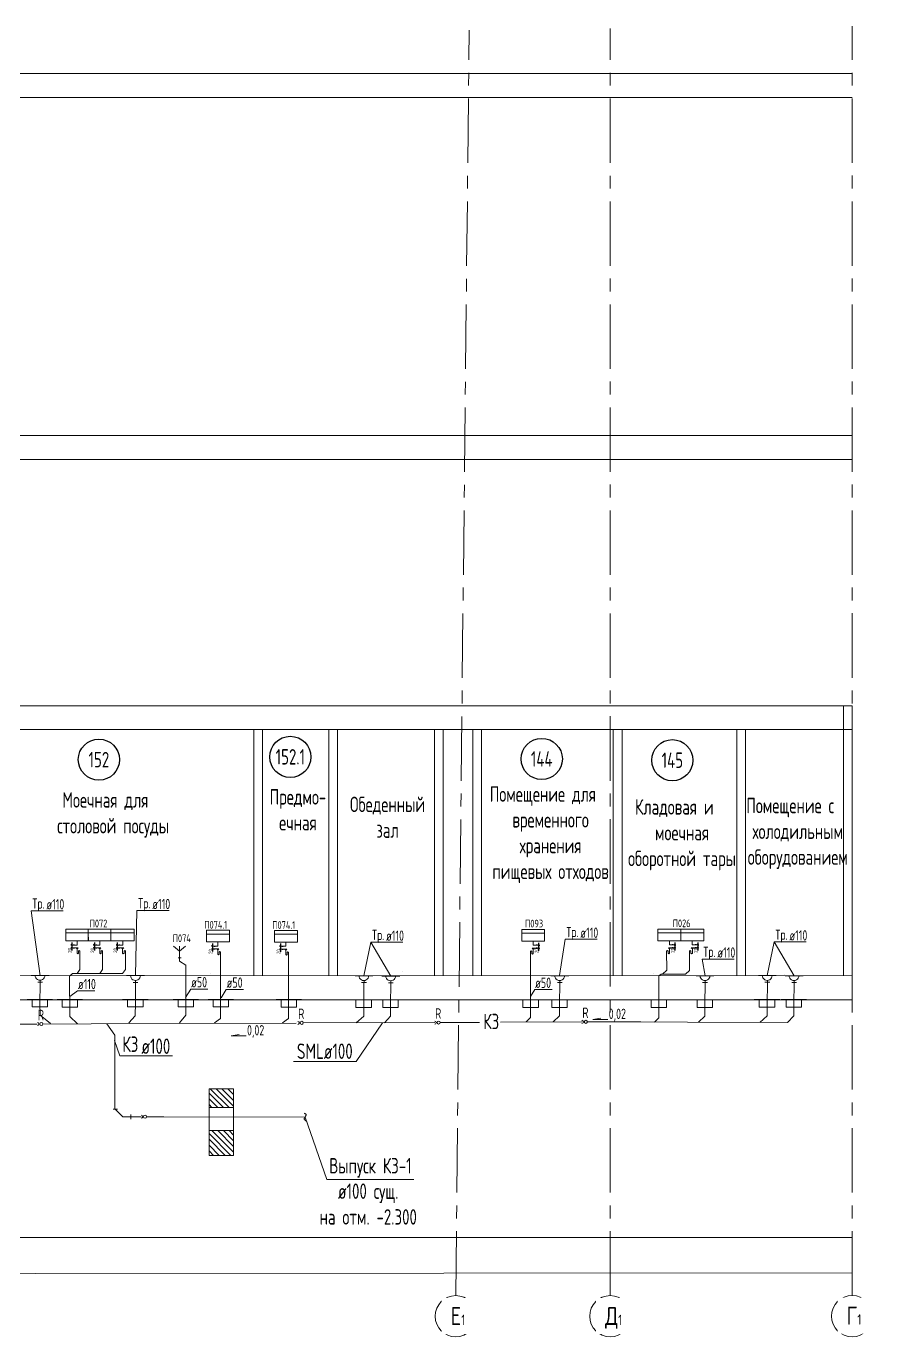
# Model space of a CAD drawing. Header units: millimetres. Extents: x -8689834 to 9419935, y -284943 to 166066.
# Drawn here: x -217139 to -200508, y -280130 to -254677 of the extents above; entities that cross this region are included whole.
import ezdxf
from ezdxf.enums import TextEntityAlignment as Align

# ---------------------------------------------------------------- set-up
doc = ezdxf.new("R2010")
doc.units = ezdxf.units.MM
doc.header["$MEASUREMENT"] = 0
doc.linetypes.add('CENTER', pattern=[2, 1.25, -0.25, 0.25, -0.25])
doc.layers.get('0').update_dxf_attribs({"color": 250, "lineweight": 9})
for name, color, linetype in [('PDF _0', 7, 'Continuous'), ('PDF __ВК-Text В1', 7, 'Continuous'), ('PDF __ВК-В1', 5, 'Continuous'), ('PDF __ВК-К3', 7, 'Continuous'), ('PDF __ВК-противопожарные муфты', 1, 'Continuous'), ('PDF __ВК-стены', 7, 'Continuous'), ('PDF __ВК-текст Канал', 7, 'Continuous'), ('PDF __Пескоуловитель', 7, 'Continuous'), ('PDF __Сантехника', 7, 'Continuous'), ('PDF _TEKSTBK', 7, 'Continuous'), ('АР_Кровля дорожки', 245, 'Continuous'), ('АР_Таблицы', 250, 'Continuous')]:
    doc.layers.add(name, color=color, linetype=linetype)
doc.layers.add('PDF __ВК-К1', color=7, linetype='Continuous', true_color=0xb80000)
for name, color, linetype, lineweight in [('АР_Маркер экспликации', 239, 'Continuous', 13), ('АР_Номер помещения', 1, 'Continuous', 25), ('АР_Оси', 195, 'Continuous', 9), ('АР_Помещения_площадь', 19, 'Continuous', 9), ('ВК_канализация', 32, 'Continuous', 30)]:
    doc.layers.add(name, color=color, linetype=linetype, lineweight=lineweight)
doc.styles.add('ISOCPEUR', font='isocpeur.ttf', dxfattribs={"width": 0.7})
doc.styles.get("Standard").update_dxf_attribs({"font": 'isocpeur.ttf', "width": 0.7})
doc.styles.add('ГОСТ 2.304', font='isocpeur.ttf', dxfattribs={"width": 0.7})
doc.styles.add('ГОСТ М100', font='ARIALN.TTF')
doc.dimstyles.new('ISO-25', dxfattribs={"dimtxt": 70, "dimasz": 30, "dimexe": 50, "dimexo": 50, "dimgap": 5, "dimtad": 1, "dimdec": 0, "dimdsep": 46, "dimtxsty": 'ГОСТ М100', "dimblk": 'OBLIQUE', "dimcen": 30, "dimdle": 50, "dimadec": 0, "dimazin": 0, "dimtfac": 1, "dimtdec": 0, "dimtmove": 1, "dimatfit": 3, "dimldrblk": 'OBLIQUE', "dimfxl": 1, "dimarcsym": 0})

# ---------------------------------------------------------------- blocks, each defined once
blk = doc.blocks.new('*U1958')
at = {"layer": 'АР_Номер помещения', "color": 7}
blk.add_circle((-15720, 4793), 400, dxfattribs=at)
at = {"layer": 'АР_Помещения_площадь', "color": 7}
blk.add_line((-13545, 633), (-13545, 633), dxfattribs=at)
at = {"color": 7, "style": 'ISOCPEUR', "width": 0.7, "flags": 1}
blk.add_attdef('КАТЕГОРИЯ', (-499, -2092), '', height=250, dxfattribs=at)
at = {"layer": 'АР_Номер помещения', "color": 7, "style": 'ISOCPEUR', "width": 0.7}
blk.add_attdef('НОМЕР_ПОМЕЩЕНИЯ', text='', height=300, dxfattribs=at).set_placement((-15720, 4793), align=Align.MIDDLE_CENTER)
at = {"layer": 'АР_Помещения_площадь', "color": 7, "lineweight": 30, "width": 0.7, "flags": 104}
blk.add_attdef('ИМЯ_ПОМЕЩЕНИЯ', text='', height=100, dxfattribs=at).set_placement((158, 1217), align=Align.MIDDLE_CENTER)
at = {"layer": 'АР_Помещения_площадь', "color": 7, "style": 'ISOCPEUR', "width": 0.7}
blk.add_attdef('ПЛОЩАДЬ_ПОМЕЩЕНИЯ', text='', height=200, dxfattribs=at).set_placement((-13540, 880), align=Align.MIDDLE_RIGHT)
blk = doc.blocks.new('*U1953')
at = {"layer": 'АР_Номер помещения', "color": 7}
blk.add_circle((-15720, 4793), 400, dxfattribs=at)
at = {"layer": 'АР_Помещения_площадь', "color": 7}
blk.add_line((-13545, 633), (-13545, 633), dxfattribs=at)
at = {"color": 7, "style": 'ISOCPEUR', "width": 0.7, "flags": 1}
blk.add_attdef('КАТЕГОРИЯ', (-499, -2092), '', height=250, dxfattribs=at)
at = {"layer": 'АР_Номер помещения', "color": 7, "style": 'ISOCPEUR', "width": 0.7}
blk.add_attdef('НОМЕР_ПОМЕЩЕНИЯ', text='', height=300, dxfattribs=at).set_placement((-15720, 4793), align=Align.MIDDLE_CENTER)
at = {"layer": 'АР_Помещения_площадь', "color": 7, "lineweight": 30, "width": 0.7, "flags": 104}
blk.add_attdef('ИМЯ_ПОМЕЩЕНИЯ', text='', height=100, dxfattribs=at).set_placement((158, 1217), align=Align.MIDDLE_CENTER)
at = {"layer": 'АР_Помещения_площадь', "color": 7, "style": 'ISOCPEUR', "width": 0.7}
blk.add_attdef('ПЛОЩАДЬ_ПОМЕЩЕНИЯ', text='', height=200, dxfattribs=at).set_placement((-13540, 880), align=Align.MIDDLE_RIGHT)
blk = doc.blocks.new('_Oblique')
at = {"color": 0, "linetype": 'ByBlock', "lineweight": -2}
blk.add_line((-0.5, -0.5), (0.5, 0.5), dxfattribs=at)
blk = doc.blocks.new('*D2079')
at = {"layer": 'АР_Кровля дорожки', "color": 0, "lineweight": -2, "ltscale": 500, "transparency": 16777216}
for p, q in [((-215372, -272471), (-215372, -272627)), ((-215343, -272521), (-215322, -272521)), ((-215343, -272577), (-215322, -272577))]:
    blk.add_line(p, q, dxfattribs=at)
at = {"layer": 'АР_Кровля дорожки', "color": 0, "lineweight": -2, "ltscale": 500, "transparency": 16777216, "xscale": 30, "yscale": 30, "zscale": 30}
for p, rotation in [((-215372, -272521), 90), ((-215372, -272577), 270)]:
    blk.add_blockref('_Oblique', p, dxfattribs=dict(at, rotation=rotation))
at = {"layer": 'АР_Кровля дорожки', "color": 0, "lineweight": 13, "ltscale": 500, "transparency": 16777216, "insert": (-215412, -272627), "char_height": 70, "attachment_point": 5, "rotation": 90, "style": 'ГОСТ М100'}
blk.add_mtext('{\\fГОСТ тип А|b0|i0|c0|p34;20}', dxfattribs=at)
blk = doc.blocks.new('*D2080')
at = {"layer": 'АР_Кровля дорожки', "color": 0, "lineweight": -2, "ltscale": 500, "transparency": 16777216}
for p, q in [((-215816, -272471), (-215816, -272627)), ((-215787, -272521), (-215766, -272521)), ((-215787, -272577), (-215766, -272577))]:
    blk.add_line(p, q, dxfattribs=at)
at = {"layer": 'АР_Кровля дорожки', "color": 0, "lineweight": -2, "ltscale": 500, "transparency": 16777216, "xscale": 30, "yscale": 30, "zscale": 30}
for p, rotation in [((-215816, -272521), 90), ((-215816, -272577), 270)]:
    blk.add_blockref('_Oblique', p, dxfattribs=dict(at, rotation=rotation))
at = {"layer": 'АР_Кровля дорожки', "color": 0, "lineweight": 13, "ltscale": 500, "transparency": 16777216, "insert": (-215856, -272627), "char_height": 70, "attachment_point": 5, "rotation": 90, "style": 'ГОСТ М100'}
blk.add_mtext('{\\fГОСТ тип А|b0|i0|c0|p34;20}', dxfattribs=at)
blk = doc.blocks.new('*D2073')
at = {"layer": 'АР_Кровля дорожки', "color": 0, "lineweight": -2, "ltscale": 500, "transparency": 16777216}
for p, q in [((-216254, -272471), (-216254, -272627)), ((-216225, -272521), (-216204, -272521)), ((-216225, -272577), (-216204, -272577))]:
    blk.add_line(p, q, dxfattribs=at)
at = {"layer": 'АР_Кровля дорожки', "color": 0, "lineweight": -2, "ltscale": 500, "transparency": 16777216, "xscale": 30, "yscale": 30, "zscale": 30}
for p, rotation in [((-216254, -272521), 90), ((-216254, -272577), 270)]:
    blk.add_blockref('_Oblique', p, dxfattribs=dict(at, rotation=rotation))
at = {"layer": 'АР_Кровля дорожки', "color": 0, "lineweight": 13, "ltscale": 500, "transparency": 16777216, "insert": (-216294, -272627), "char_height": 70, "attachment_point": 5, "rotation": 90, "style": 'ГОСТ М100'}
blk.add_mtext('{\\fГОСТ тип А|b0|i0|c0|p34;20}', dxfattribs=at)
blk = doc.blocks.new('*D2074')
at = {"layer": 'АР_Кровля дорожки', "color": 0, "lineweight": -2, "ltscale": 500, "transparency": 16777216}
for p, q in [((-213522, -272491), (-213522, -272647)), ((-213493, -272541), (-213472, -272541)), ((-213493, -272597), (-213472, -272597))]:
    blk.add_line(p, q, dxfattribs=at)
at = {"layer": 'АР_Кровля дорожки', "color": 0, "lineweight": -2, "ltscale": 500, "transparency": 16777216, "xscale": 30, "yscale": 30, "zscale": 30}
for p, rotation in [((-213522, -272541), 90), ((-213522, -272597), 270)]:
    blk.add_blockref('_Oblique', p, dxfattribs=dict(at, rotation=rotation))
at = {"layer": 'АР_Кровля дорожки', "color": 0, "lineweight": 13, "ltscale": 500, "transparency": 16777216, "insert": (-213562, -272647), "char_height": 70, "attachment_point": 5, "rotation": 90, "style": 'ГОСТ М100'}
blk.add_mtext('{\\fГОСТ тип А|b0|i0|c0|p34;20}', dxfattribs=at)
blk = doc.blocks.new('*D2075')
at = {"layer": 'АР_Кровля дорожки', "color": 0, "lineweight": -2, "ltscale": 500, "transparency": 16777216}
for p, q in [((-212202, -272495), (-212202, -272651)), ((-212173, -272545), (-212152, -272545)), ((-212173, -272601), (-212152, -272601))]:
    blk.add_line(p, q, dxfattribs=at)
at = {"layer": 'АР_Кровля дорожки', "color": 0, "lineweight": -2, "ltscale": 500, "transparency": 16777216, "xscale": 30, "yscale": 30, "zscale": 30}
for p, rotation in [((-212202, -272545), 90), ((-212202, -272601), 270)]:
    blk.add_blockref('_Oblique', p, dxfattribs=dict(at, rotation=rotation))
at = {"layer": 'АР_Кровля дорожки', "color": 0, "lineweight": 13, "ltscale": 500, "transparency": 16777216, "insert": (-212242, -272651), "char_height": 70, "attachment_point": 5, "rotation": 90, "style": 'ГОСТ М100'}
blk.add_mtext('{\\fГОСТ тип А|b0|i0|c0|p34;20}', dxfattribs=at)
blk = doc.blocks.new('*D2076')
at = {"layer": 'АР_Кровля дорожки', "color": 0, "lineweight": -2, "ltscale": 500, "transparency": 16777216}
for p, q in [((-207220, -272526), (-207241, -272526)), ((-207220, -272582), (-207241, -272582)), ((-207191, -272476), (-207191, -272632))]:
    blk.add_line(p, q, dxfattribs=at)
at = {"layer": 'АР_Кровля дорожки', "color": 0, "lineweight": -2, "ltscale": 500, "transparency": 16777216, "xscale": 30, "yscale": 30, "zscale": 30}
for p, rotation in [((-207191, -272526), 90), ((-207191, -272582), 270)]:
    blk.add_blockref('_Oblique', p, dxfattribs=dict(at, rotation=rotation))
at = {"layer": 'АР_Кровля дорожки', "color": 0, "lineweight": 13, "ltscale": 500, "transparency": 16777216, "insert": (-207231, -272632), "char_height": 70, "attachment_point": 5, "rotation": 90, "style": 'ГОСТ М100'}
blk.add_mtext('{\\fГОСТ тип А|b0|i0|c0|p34;20}', dxfattribs=at)
blk = doc.blocks.new('*D2068')
at = {"layer": 'АР_Кровля дорожки', "color": 0, "lineweight": -2, "ltscale": 500, "transparency": 16777216}
for p, q in [((-204576, -272521), (-204597, -272521)), ((-204576, -272576), (-204597, -272576)), ((-204547, -272471), (-204547, -272626))]:
    blk.add_line(p, q, dxfattribs=at)
at = {"layer": 'АР_Кровля дорожки', "color": 0, "lineweight": -2, "ltscale": 500, "transparency": 16777216, "xscale": 30, "yscale": 30, "zscale": 30}
for p, rotation in [((-204547, -272521), 90), ((-204547, -272576), 270)]:
    blk.add_blockref('_Oblique', p, dxfattribs=dict(at, rotation=rotation))
at = {"layer": 'АР_Кровля дорожки', "color": 0, "lineweight": 13, "ltscale": 500, "transparency": 16777216, "insert": (-204587, -272626), "char_height": 70, "attachment_point": 5, "rotation": 90, "style": 'ГОСТ М100'}
blk.add_mtext('{\\fГОСТ тип А|b0|i0|c0|p34;20}', dxfattribs=at)
blk = doc.blocks.new('*D2069')
at = {"layer": 'АР_Кровля дорожки', "color": 0, "lineweight": -2, "ltscale": 500, "transparency": 16777216}
for p, q in [((-204131, -272521), (-204152, -272521)), ((-204131, -272576), (-204152, -272576)), ((-204102, -272471), (-204102, -272626))]:
    blk.add_line(p, q, dxfattribs=at)
at = {"layer": 'АР_Кровля дорожки', "color": 0, "lineweight": -2, "ltscale": 500, "transparency": 16777216, "xscale": 30, "yscale": 30, "zscale": 30}
for p, rotation in [((-204102, -272521), 90), ((-204102, -272576), 270)]:
    blk.add_blockref('_Oblique', p, dxfattribs=dict(at, rotation=rotation))
at = {"layer": 'АР_Кровля дорожки', "color": 0, "lineweight": 13, "ltscale": 500, "transparency": 16777216, "insert": (-204142, -272626), "char_height": 70, "attachment_point": 5, "rotation": 90, "style": 'ГОСТ М100'}
blk.add_mtext('{\\fГОСТ тип А|b0|i0|c0|p34;20}', dxfattribs=at)
blk = doc.blocks.new('*U1967')
at = {"layer": 'АР_Номер помещения', "color": 7}
blk.add_circle((-15720, 4793), 400, dxfattribs=at)
at = {"layer": 'АР_Помещения_площадь', "color": 7}
blk.add_line((-13545, 633), (-13545, 633), dxfattribs=at)
at = {"color": 7, "style": 'ISOCPEUR', "width": 0.7, "flags": 1}
blk.add_attdef('КАТЕГОРИЯ', (-499, -2092), '', height=250, dxfattribs=at)
at = {"layer": 'АР_Номер помещения', "color": 7, "style": 'ISOCPEUR', "width": 0.7}
blk.add_attdef('НОМЕР_ПОМЕЩЕНИЯ', text='', height=300, dxfattribs=at).set_placement((-15720, 4793), align=Align.MIDDLE_CENTER)
at = {"layer": 'АР_Помещения_площадь', "color": 7, "lineweight": 30, "width": 0.7, "flags": 104}
blk.add_attdef('ИМЯ_ПОМЕЩЕНИЯ', text='', height=100, dxfattribs=at).set_placement((158, 1217), align=Align.MIDDLE_CENTER)
at = {"layer": 'АР_Помещения_площадь', "color": 7, "style": 'ISOCPEUR', "width": 0.7}
blk.add_attdef('ПЛОЩАДЬ_ПОМЕЩЕНИЯ', text='', height=200, dxfattribs=at).set_placement((-13540, 880), align=Align.MIDDLE_RIGHT)
blk = doc.blocks.new('*U1966')
at = {"layer": 'АР_Номер помещения', "color": 7}
blk.add_circle((-15720, 4793), 400, dxfattribs=at)
at = {"layer": 'АР_Помещения_площадь', "color": 7}
blk.add_line((-13545, 633), (-13545, 633), dxfattribs=at)
at = {"color": 7, "style": 'ISOCPEUR', "width": 0.7, "flags": 1}
blk.add_attdef('КАТЕГОРИЯ', (-499, -2092), '', height=250, dxfattribs=at)
at = {"layer": 'АР_Номер помещения', "color": 7, "style": 'ISOCPEUR', "width": 0.7}
blk.add_attdef('НОМЕР_ПОМЕЩЕНИЯ', text='', height=300, dxfattribs=at).set_placement((-15720, 4793), align=Align.MIDDLE_CENTER)
at = {"layer": 'АР_Помещения_площадь', "color": 7, "lineweight": 30, "width": 0.7, "flags": 104}
blk.add_attdef('ИМЯ_ПОМЕЩЕНИЯ', text='', height=100, dxfattribs=at).set_placement((158, 1217), align=Align.MIDDLE_CENTER)
at = {"layer": 'АР_Помещения_площадь', "color": 7, "style": 'ISOCPEUR', "width": 0.7}
blk.add_attdef('ПЛОЩАДЬ_ПОМЕЩЕНИЯ', text='', height=200, dxfattribs=at).set_placement((-13540, 880), align=Align.MIDDLE_RIGHT)

msp = doc.modelspace()

# ---------------------------------------------------------------- linework, layer by layer
at = {"layer": 'PDF _0', "color": 3, "lineweight": 13}
for centre in [(-216871, -273111), (-216871, -273111), (-215018.6, -273114.3), (-215018.6, -273114.3), (-210583.8, -273117.7), (-210583.8, -273117.7), (-210064, -273121.1), (-210064, -273121.1), (-206782.3, -273116.2), (-206782.3, -273116.2), (-203961.5, -273118), (-203961.5, -273118), (-202752.2, -273112.2), (-202752.2, -273112.2), (-202232.4, -273115.6), (-202232.4, -273115.6)]:
    msp.add_arc(centre, 95.2, 179.99999, 0.00001, dxfattribs=at)
at = {"layer": 'PDF __ВК-Text В1', "lineweight": 13}
for points in [[(-205982.4, -273942), (-206137.1, -273968.2), (-205849.6, -273968.2)], [(-213004.9, -274261.2), (-213159.5, -274287.3), (-212872, -274287.3)]]:
    msp.add_lwpolyline(points, dxfattribs=at)
at = {"layer": 'PDF __ВК-В1', "color": 30, "lineweight": 13, "true_color": 0xf26722}
msp.add_lwpolyline([(-214162.5, -272644.1), (-214162.5, -272542.4)], dxfattribs=at)
at = {"layer": 'PDF __ВК-К1', "color": 30, "lineweight": 13, "true_color": 0xf26722}
for points in [[(-216149.6, -272521.2), (-216149.6, -272440.8)], [(-215711.2, -272521.2), (-215711.2, -272440.8)], [(-215266.7, -272521.2), (-215266.7, -272440.8)], [(-213417.3, -272540.9), (-213417.3, -272460.4)], [(-212097.3, -272545.5), (-212097.3, -272465)], [(-207296.2, -272525.9), (-207296.2, -272445.5)], [(-204651.5, -272520.6), (-204651.5, -272440.1)], [(-204207, -272520.6), (-204207, -272440.1)], [(-214190.1, -272771.1), (-214132.2, -272771.1)], [(-214162.5, -272715.9), (-214162.5, -272834.6)], [(-214162.5, -272834.6), (-214041.8, -272913.4)], [(-217042.5, -273113.1), (-216695.3, -273113.1)], [(-216822.3, -273244.3), (-216915.5, -273244.3)], [(-216822.3, -273244.3), (-216915.5, -273244.3)], [(-216868.9, -273278.2), (-216868.2, -273206.2)], [(-215190.1, -273116.4), (-214843, -273116.4)], [(-214970, -273247.6), (-215063.1, -273247.6)], [(-214970, -273247.6), (-215063.1, -273247.6)], [(-215016.5, -273281.5), (-215015.8, -273209.5)], [(-210755.2, -273119.8), (-210408.1, -273119.8)], [(-210535.1, -273251), (-210628.2, -273251)], [(-210535.1, -273251), (-210628.2, -273251)], [(-210581.6, -273284.9), (-210581, -273212.9)], [(-210235.4, -273123.2), (-209888.3, -273123.2)], [(-210015.3, -273254.4), (-210108.4, -273254.4)], [(-210015.3, -273254.4), (-210108.4, -273254.4)], [(-210061.9, -273288.3), (-210061.2, -273216.3)], [(-206953.7, -273118.3), (-206606.6, -273118.3)], [(-206733.6, -273249.5), (-206826.7, -273249.5)], [(-206733.6, -273249.5), (-206826.7, -273249.5)], [(-206780.2, -273283.4), (-206779.5, -273211.4)], [(-204133, -273120.1), (-203785.9, -273120.1)], [(-203912.9, -273251.3), (-204006, -273251.3)], [(-203912.9, -273251.3), (-204006, -273251.3)], [(-203959.4, -273285.2), (-203958.8, -273213.2)], [(-202923.6, -273114.3), (-202576.5, -273114.3)], [(-202703.5, -273245.5), (-202796.6, -273245.5)], [(-202703.5, -273245.5), (-202796.6, -273245.5)], [(-202750, -273279.4), (-202749.4, -273207.4)], [(-202403.8, -273117.8), (-202056.7, -273117.8)], [(-202183.7, -273249), (-202276.8, -273249)], [(-202183.7, -273249), (-202276.8, -273249)], [(-202230.3, -273282.8), (-202229.6, -273210.9)], [(-215571.1, -274052.9), (-215417.9, -274273.6), (-215419.1, -275701)], [(-215364.1, -275709.5), (-215453, -275709.5)], [(-215423.4, -275696.8), (-215262.5, -275857.6)], [(-215262.5, -275857.6), (-214908.3, -275857)], [(-215105.9, -275815.3), (-215105.9, -275904.2)], [(-214801.6, -275856.9), (-214470, -275856.3)], [(-214470, -275856.3), (-211723.7, -275861.9)]]:
    msp.add_lwpolyline(points, dxfattribs=at)
at = {"layer": 'PDF __ВК-К1', "lineweight": 13}
for points in [[(-217042.5, -273113.1), (-216695.3, -273113.1)], [(-215190.1, -273116.4), (-214843, -273116.4)], [(-210755.2, -273119.8), (-210408.1, -273119.8)], [(-210235.4, -273123.2), (-209888.3, -273123.2)], [(-206953.7, -273118.3), (-206606.6, -273118.3)], [(-204133, -273120.1), (-203785.9, -273120.1)], [(-202923.6, -273114.3), (-202576.5, -273114.3)], [(-202403.8, -273117.8), (-202056.7, -273117.8)]]:
    msp.add_lwpolyline(points, dxfattribs=at)
at = {"layer": 'PDF __ВК-К3', "lineweight": 13}
msp.add_lwpolyline([(-213590.4, -276606.9), (-213590.4, -275311.6), (-213112.1, -275311.6), (-213112.1, -276606.9)], close=True, dxfattribs=at)
for points in [[(-213311.1, -275675.6), (-213590.4, -275396.2)], [(-213196.8, -275675.6), (-213565, -275311.6)], [(-213112.1, -275650.2), (-213450.7, -275311.6)], [(-213112.1, -275540.2), (-213340.7, -275311.6)], [(-213112.1, -275425.9), (-213226.4, -275311.6)], [(-213112.1, -275315.8), (-213116.3, -275311.6)], [(-213421.1, -275675.6), (-213590.4, -275510.5)], [(-213535.4, -275675.6), (-213590.4, -275620.6)], [(-213590.4, -275675.6), (-213112.1, -275675.6)], [(-213590.4, -276124.3), (-213112.1, -276124.3)], [(-213112.1, -276547.6), (-213535.4, -276124.3)], [(-213112.1, -276437.6), (-213421.1, -276124.3)], [(-213112.1, -276323.3), (-213311.1, -276124.3)], [(-213112.1, -276213.2), (-213196.8, -276124.3)], [(-213167.1, -276606.9), (-213590.4, -276183.6)], [(-213277.2, -276606.9), (-213590.4, -276293.7)], [(-213391.5, -276606.9), (-213590.4, -276407.9)], [(-213501.5, -276606.9), (-213590.4, -276518)]]:
    msp.add_lwpolyline(points, dxfattribs=at)
at = {"layer": 'PDF __ВК-противопожарные муфты', "lineweight": 13}
for points in [[(-217122.1, -273576.6), (-216876.6, -273576.6), (-216626.8, -273576.6)], [(-217024.7, -273576.6), (-217024.7, -273724.8), (-216724.2, -273724.8), (-216724.2, -273576.6)], [(-216541.1, -273578.4), (-216295.5, -273578.4), (-216045.8, -273578.4)], [(-216443.7, -273578.4), (-216443.7, -273726.6), (-216143.2, -273726.6), (-216143.2, -273578.4)], [(-215269.7, -273576.6), (-215024.2, -273576.6), (-214774.5, -273576.6)], [(-215172.4, -273576.6), (-215172.4, -273724.8), (-214871.8, -273724.8), (-214871.8, -273576.6)], [(-214287.3, -273576.6), (-214041.8, -273576.6), (-213792.1, -273576.6)], [(-214190, -273576.6), (-214190, -273724.8), (-213889.4, -273724.8), (-213889.4, -273576.6)], [(-213609.7, -273576.6), (-213364.2, -273576.6), (-213114.4, -273576.6)], [(-213512.3, -273576.6), (-213512.3, -273724.8), (-213211.8, -273724.8), (-213211.8, -273576.6)], [(-212289.6, -273581.2), (-212044.1, -273581.2), (-211794.4, -273581.2)], [(-212192.3, -273581.2), (-212192.3, -273729.3), (-211891.7, -273729.3), (-211891.7, -273581.2)], [(-210834.9, -273587), (-210589.4, -273587), (-210339.7, -273587)], [(-210737.6, -273587), (-210737.6, -273735.1), (-210437, -273735.1), (-210437, -273587)], [(-210315.1, -273587), (-210069.6, -273587), (-209819.9, -273587)], [(-210217.8, -273587), (-210217.8, -273735.1), (-209917.2, -273735.1), (-209917.2, -273587)], [(-207592.6, -273585.6), (-207347.1, -273585.6), (-207097.3, -273585.6)], [(-207495.2, -273585.6), (-207495.2, -273733.8), (-207194.7, -273733.8), (-207194.7, -273585.6)], [(-207033.5, -273585.7), (-206787.9, -273585.7), (-206538.2, -273585.7)], [(-206936.1, -273585.7), (-206936.1, -273733.9), (-206635.6, -273733.9), (-206635.6, -273585.7)], [(-205102.8, -273584.8), (-204857.3, -273584.8), (-204607.6, -273584.8)], [(-205005.5, -273584.8), (-205005.5, -273733), (-204704.9, -273733), (-204704.9, -273584.8)], [(-204212.7, -273585.7), (-203967.2, -273585.7), (-203717.4, -273585.7)], [(-204115.3, -273585.7), (-204115.3, -273733.9), (-203814.8, -273733.9), (-203814.8, -273585.7)], [(-203003.3, -273581.5), (-202757.8, -273581.5), (-202508.1, -273581.5)], [(-202906, -273581.5), (-202906, -273729.7), (-202605.4, -273729.7), (-202605.4, -273581.5)], [(-202483.5, -273581.5), (-202238, -273581.5), (-201988.3, -273581.5)], [(-202386.2, -273581.5), (-202386.2, -273729.7), (-202085.6, -273729.7), (-202085.6, -273581.5)]]:
    msp.add_lwpolyline(points, dxfattribs=at)
at = {"layer": 'PDF __ВК-стены', "color": 18, "lineweight": 13, "true_color": 0x000000}
for points in [[(-232820.5, -255595.4), (-201102.6, -255595.4)], [(-232820.5, -256061), (-201102.6, -256061)], [(-232820.5, -262625.6), (-201102.6, -262625.6)], [(-232820.5, -263091.3), (-201102.6, -263091.3)], [(-232820.5, -267874.7), (-201102.6, -267874.7)], [(-201271.9, -267875.2), (-201271.9, -273114.8)], [(-201102.6, -267875.2), (-201102.6, -273585.7)], [(-232820.5, -268336.2), (-201102.6, -268336.2)], [(-212721.7, -268332.1), (-212721.7, -273115.5)], [(-212552.4, -268332.1), (-212552.4, -273115.5)], [(-211262, -268332.4), (-211262, -273115.9)], [(-211092.7, -268332.4), (-211092.7, -273115.9)], [(-209213.3, -268336.2), (-209213.3, -273119.6)], [(-209044, -268336.2), (-209044, -273119.6)], [(-208468.7, -268343.8), (-208468.7, -273120.1)], [(-208299.4, -268343.8), (-208299.4, -273120.1)], [(-205740.4, -268343.8), (-205740.4, -273120.1)], [(-205571.1, -268343.8), (-205571.1, -273120.1)], [(-203345.2, -268332.4), (-203345.2, -273115.8)], [(-203175.8, -268332.4), (-203175.8, -273115.8)], [(-233372.7, -273119.7), (-201102.6, -273115.3)], [(-233343.1, -273585.3), (-201102.6, -273585.3)], [(-232820.5, -273585.3), (-201102.6, -273585.3)], [(-232820.5, -278911.6), (-201102.6, -278889.3)]]:
    msp.add_lwpolyline(points, dxfattribs=at)
at = {"layer": 'PDF __ВК-текст Канал', "lineweight": 13}
msp.add_lwpolyline([(-210221, -274032.5), (-210730.5, -274783.5), (-210781.3, -274783.5), (-211949.6, -274783.5)], dxfattribs=at)
at = {"layer": 'PDF __Пескоуловитель', "lineweight": 13}
msp.add_lwpolyline([(-211744.8, -275789.9), (-211732.1, -275794.2), (-211723.7, -275798.4), (-211719.4, -275802.6), (-211715.2, -275802.6), (-211711, -275806.9), (-211706.7, -275811.1), (-211706.7, -275815.3), (-211706.7, -275819.6), (-211706.7, -275823.8), (-211706.7, -275828), (-211711, -275832.3), (-211711, -275836.5), (-211715.2, -275844.9), (-211719.4, -275849.2), (-211723.7, -275861.9), (-211727.9, -275870.3), (-211732.1, -275874.6), (-211736.4, -275878.8), (-211736.4, -275887.3), (-211740.6, -275891.5), (-211740.6, -275895.7), (-211740.6, -275900), (-211740.6, -275904.2), (-211740.6, -275908.4), (-211736.4, -275912.7), (-211736.4, -275916.9), (-211732.1, -275916.9), (-211727.9, -275921.1), (-211723.7, -275925.4), (-211719.4, -275929.6), (-211715.2, -275933.8), (-211702.5, -275942.3)], dxfattribs=at)
at = {"layer": 'PDF __Сантехника', "lineweight": 13}
for points in [[(-216371.8, -272213.2), (-215933.4, -272213), (-215933.4, -272285), (-216371.8, -272285.1)], [(-216371.8, -272285.1), (-215933.4, -272285.1), (-215933.2, -272438.2), (-216371.8, -272437.5)], [(-215933.4, -272213.2), (-215495, -272213), (-215495, -272285), (-215933.4, -272285.1)], [(-215933.4, -272285.1), (-215495, -272285.1), (-215494.8, -272438.2), (-215933.4, -272437.5)], [(-215495, -272213.2), (-215044.4, -272213.2), (-215044.4, -272285.1), (-215495, -272285.1)], [(-215494.9, -272285.1), (-215044.4, -272285.1), (-215044.4, -272437.5), (-215494.9, -272437.8)], [(-213639.6, -272236.1), (-213195.1, -272236.1), (-213195.1, -272308.1), (-213639.6, -272308.1)], [(-213639.6, -272308.1), (-213195.1, -272308.1), (-213195.1, -272460.4), (-213639.6, -272460.4)], [(-212319.5, -272240.7), (-211875.1, -272240.7), (-211875.1, -272312.6), (-212319.5, -272312.6)], [(-212319.5, -272312.6), (-211875.1, -272312.6), (-211875.1, -272465), (-212319.5, -272465)], [(-207074, -272221.1), (-207518.5, -272221.1), (-207518.5, -272293.1), (-207074, -272293.1)], [(-207074, -272293.1), (-207518.5, -272293.1), (-207518.5, -272445.5), (-207074, -272445.5)], [(-204429.2, -272215.8), (-204873.7, -272215.8), (-204873.7, -272287.8), (-204429.2, -272287.8)], [(-204429.2, -272287.8), (-204873.7, -272287.8), (-204873.7, -272440.1), (-204429.2, -272440.1)], [(-203984.8, -272215.8), (-204429.2, -272215.8), (-204429.2, -272287.8), (-203984.8, -272287.8)], [(-203984.8, -272287.8), (-204429.2, -272287.8), (-204429.2, -272440.1), (-203984.8, -272440.1)]]:
    msp.add_lwpolyline(points, close=True, dxfattribs=at)
for points in [[(-214162.5, -272715.9), (-214162.5, -272644.1), (-214278.5, -272541.9)], [(-214043.8, -272541.9), (-214162.5, -272644.1)]]:
    msp.add_lwpolyline(points, dxfattribs=at)
at = {"layer": 'PDF _TEKSTBK', "lineweight": 13}
for points in [[(-216150.8, -272598.2), (-216129.8, -272577.2)], [(-215712.4, -272598.2), (-215691.3, -272577.2)], [(-215267.9, -272598.2), (-215246.9, -272577.2)], [(-213418.6, -272617.8), (-213397.5, -272596.8)], [(-207295, -272602.9), (-207316, -272581.8)], [(-204650.3, -272597.5), (-204671.3, -272576.5)], [(-204205.8, -272597.5), (-204226.8, -272576.5)], [(-212098.5, -272622.4), (-212077.5, -272601.4)]]:
    msp.add_lwpolyline(points, dxfattribs=at)
at = {"layer": 'PDF _TEKSTBK', "color": 30, "lineweight": 13, "true_color": 0xf26722}
for points in [[(-216150.7, -272680.5), (-216150.8, -272598.2), (-216150.8, -272598.2)], [(-215712.3, -272680.5), (-215712.4, -272598.2), (-215712.4, -272598.2)], [(-215267.8, -272680.5), (-215267.9, -272598.2), (-215267.9, -272598.2)], [(-204650.4, -272679.9), (-204650.3, -272597.5), (-204650.3, -272597.5)], [(-204205.9, -272679.9), (-204205.8, -272597.5), (-204205.8, -272597.5)], [(-213418.5, -272700.2), (-213418.6, -272617.8), (-213418.6, -272617.8)], [(-212098.4, -272704.7), (-212098.5, -272622.4), (-212098.5, -272622.4)], [(-207295.1, -272685.2), (-207295, -272602.9), (-207295, -272602.9)]]:
    msp.add_lwpolyline(points, dxfattribs=at)
for centre, start, end in [((-216137.2, -272678.4), 189.04021, 353.99457), ((-216110, -272643.8), 6.6197, 175.58976), ((-215698.7, -272678.4), 189.04021, 353.99457), ((-215671.6, -272643.8), 6.6197, 175.58976), ((-215254.3, -272678.4), 189.04021, 353.99457), ((-215227.1, -272643.8), 6.6197, 175.58976), ((-213404.9, -272698), 189.04021, 353.99457), ((-213377.8, -272663.4), 6.6197, 175.58976), ((-212084.9, -272702.6), 189.04021, 353.99457), ((-212057.7, -272668), 6.6197, 175.58976), ((-207335.8, -272648.5), 4.41024, 173.3803), ((-207308.6, -272683), 186.00543, 350.95979), ((-204691, -272643.1), 4.41024, 173.3803), ((-204663.9, -272677.7), 186.00543, 350.95979), ((-204246.6, -272643.1), 4.41024, 173.3803), ((-204219.4, -272677.7), 186.00543, 350.95979)]:
    msp.add_arc(centre, 13.7, start, end, dxfattribs=at)
at = {"layer": 'АР_Кровля дорожки', "color": 7, "lineweight": 13, "ltscale": 500}
for points in [[(-216149.6, -272521.2), (-216275.5, -272521.2)], [(-216129.8, -272577.2), (-216275.5, -272577.2)], [(-216150.8, -272598.2), (-216172.5, -272577.2)], [(-215711.2, -272521.2), (-215837, -272521.2)], [(-215691.3, -272577.2), (-215837, -272577.2)], [(-215712.4, -272598.2), (-215734, -272577.2)], [(-215266.7, -272521.2), (-215392.6, -272521.2)], [(-215246.9, -272577.2), (-215392.6, -272577.2)], [(-215267.9, -272598.2), (-215289.6, -272577.2)], [(-213417.3, -272540.9), (-213543.2, -272540.9)], [(-213397.5, -272596.8), (-213543.2, -272596.8)], [(-213418.6, -272617.8), (-213440.2, -272596.8)], [(-212097.3, -272545.5), (-212223.2, -272545.5)], [(-207316, -272581.8), (-207170.3, -272581.8)], [(-207296.2, -272525.9), (-207170.3, -272525.9)], [(-207295, -272602.9), (-207273.3, -272581.8)], [(-204671.3, -272576.5), (-204525.6, -272576.5)], [(-204651.5, -272520.6), (-204525.6, -272520.6)], [(-204650.3, -272597.5), (-204628.6, -272576.5)], [(-204226.8, -272576.5), (-204081.1, -272576.5)], [(-204207, -272520.6), (-204081.1, -272520.6)], [(-204205.8, -272597.5), (-204184.1, -272576.5)], [(-212077.5, -272601.4), (-212223.2, -272601.4)], [(-212098.5, -272622.4), (-212120.2, -272601.4)], [(-204258.4, -273017.5), (-204341.8, -273087.5)]]:
    msp.add_lwpolyline(points, dxfattribs=at)
at = {"layer": 'АР_Кровля дорожки', "color": 30, "lineweight": 13, "ltscale": 500, "true_color": 0xf26722}
for points in [[(-216123.6, -272642.7), (-216123.5, -272679.8)], [(-216096.5, -272642.2), (-216096.4, -272997.9)], [(-215685.2, -272642.7), (-215685.1, -272679.8)], [(-215658, -272642.2), (-215658, -272997.9)], [(-215240.7, -272642.7), (-215240.6, -272679.8)], [(-215213.6, -272642.2), (-215213.6, -272996.6)], [(-213391.4, -272662.4), (-213391.3, -272699.4)], [(-213364.2, -272661.9), (-213364.1, -273945.6)], [(-212071.3, -272667), (-212071.2, -272704)], [(-212044.2, -272666.4), (-212044.1, -273950.2)], [(-207349.3, -272646.9), (-207346.2, -273927.3)], [(-207322.2, -272647.4), (-207322.3, -272684.5)], [(-204704.6, -272641.5), (-204703.7, -273007.9)], [(-204677.4, -272642.1), (-204677.5, -272679.1)], [(-204260.1, -272641.5), (-204258.4, -273017.5)], [(-204233, -272642.1), (-204233.1, -272679.1)], [(-215213.6, -272996.6), (-215268.7, -273072.5), (-216243, -273075.3), (-216296.4, -273127.3), (-216294.9, -273912.6), (-216146.7, -274055.2)], [(-216096.4, -272997.9), (-216151.6, -273073.8)], [(-215658, -272997.9), (-215713.2, -273073.8)], [(-204259.2, -273018.2), (-204341.8, -273087.5), (-204809.9, -273087.5), (-204858.1, -273120.1), (-204856.7, -273933.5)], [(-204703.7, -273007.9), (-204787.1, -273087.5)], [(-213364.1, -273945.6), (-213484.1, -274030.4)], [(-212044.1, -273950.2), (-212164.1, -274035)]]:
    msp.add_lwpolyline(points, dxfattribs=at)
at = {"layer": 'АР_Оси', "color": 18, "linetype": 'CENTER', "lineweight": 13, "ltscale": 1000, "true_color": 0x000000}
for p, q in [((-208799.5, -279330.1), (-208539.3, -254753)), ((-205799.5, -279330.1), (-205799.5, -254724.6)), ((-201102.6, -279329.7), (-201102.6, -254677.2))]:
    msp.add_line(p, q, dxfattribs=at)
at = {"layer": 'АР_Оси', "color": 18, "lineweight": 13, "ltscale": 0.5, "true_color": 0x000000}
for centre in [(-208799.5, -279730.1), (-205799.5, -279730.1), (-201102.6, -279729.7)]:
    msp.add_circle(centre, 400, dxfattribs=at)
at = {"layer": 'ВК_канализация', "color": 18, "lineweight": 13, "ltscale": 500, "true_color": 0x000000}
for points in [[(-216419.8, -271856.2), (-217044.8, -271856.2), (-216871, -273119.3)], [(-214363.6, -271851.1), (-214988.5, -271851.1), (-215018.6, -273114.3)], [(-210450, -272466.3), (-210583.8, -273117.7)], [(-209825.1, -272466.3), (-210450, -272466.3), (-210061.9, -273123.2)], [(-206052.8, -272409.1), (-206677.7, -272409.1), (-206782.3, -273116.2)], [(-202618.4, -272460.8), (-202752.2, -273112.2)], [(-201993.5, -272460.8), (-202618.4, -272460.8), (-202230.3, -273117.8)], [(-203392, -272793.1), (-204016.9, -272793.1), (-203959.4, -273120.1)], [(-216295.7, -273520), (-216142.6, -273412.3), (-215807.4, -273412.3)], [(-214045.7, -273541.5), (-213945.7, -273376.9), (-213610.5, -273376.9)], [(-213355.7, -273549.1), (-213255.7, -273384.4), (-212920.5, -273384.4)], [(-207347.2, -273521.6), (-207266, -273387.8), (-206930.7, -273387.8)], [(-214296.4, -274676.4), (-215320.3, -274676.4), (-215425.4, -274374.5)], [(-209610.9, -277076.9), (-211304.3, -277076.9), (-211725.8, -275866.1)]]:
    msp.add_lwpolyline(points, dxfattribs=at)
at = {"layer": 'ВК_канализация', "color": 30, "lineweight": 13, "ltscale": 500, "true_color": 0xf26722}
for points in [[(-214041.8, -272911.2), (-214041.8, -273882.5)], [(-216868.9, -273278.2), (-216872.3, -273648.4), (-216871.7, -273881.2)], [(-215016.5, -273281.5), (-215019.9, -273643.4), (-215022.3, -273897.1)], [(-210581.6, -273284.9), (-210585.1, -273646.8), (-210587.4, -273900.5)], [(-210061.9, -273288.3), (-210065.3, -273650.2), (-210067.7, -273904)], [(-206780.2, -273283.4), (-206783.6, -273645.3), (-206786, -273899.1)], [(-203959.4, -273285.2), (-203962.8, -273647.1), (-203965.2, -273900.8)], [(-202750, -273279.4), (-202753.5, -273641.3), (-202755.8, -273895.1)], [(-202230.3, -273282.8), (-202233.7, -273644.7), (-202236.1, -273898.5)], [(-220887.4, -274060.9), (-216925.2, -274056)], [(-216875.9, -274055.6), (-216892.7, -274055.7)], [(-216875.9, -274055.6), (-216892.7, -274055.7)], [(-216875.9, -274055.6), (-216892.7, -274055.7)], [(-216871.7, -273881.2), (-216669.3, -274045.2)], [(-216815.9, -274055.5), (-215879.7, -274054.3)], [(-215879.7, -274054.3), (-211895.5, -274040.7)], [(-215022.3, -273897.1), (-215144.3, -274033)], [(-214041.8, -273882.5), (-214163.7, -274033.5)], [(-211819.5, -274033.8), (-211836.2, -274033.9)], [(-211759.5, -274033.5), (-209208.7, -274028.3)], [(-210587.4, -273900.5), (-210733, -274032)], [(-210067.7, -273904), (-210186.1, -274031.2)], [(-209162, -274027.9), (-209178.7, -274028)], [(-209102, -274027.6), (-208336.4, -274025.7)], [(-207929.7, -274020), (-206350.1, -274013.6)], [(-207346.2, -273927.3), (-207434.3, -274016.2)], [(-206786, -273899.1), (-206908, -274014.5)], [(-206303.3, -274013.2), (-206320.1, -274013.4)], [(-206243.5, -274016.1), (-205204.8, -274013.6)], [(-206243.3, -274012.9), (-202358.1, -274029.5)], [(-204856.7, -273933.5), (-204943.8, -274018.5)], [(-203965.2, -273900.8), (-204087.3, -274022.1)], [(-202755.8, -273895.1), (-202897.7, -274027.2)], [(-202236.1, -273898.5), (-202358.1, -274029.5)], [(-214861.6, -275856.6), (-214878.3, -275856.7)]]:
    msp.add_lwpolyline(points, dxfattribs=at)
at = {"layer": 'ВК_канализация', "color": 7, "lineweight": 13, "ltscale": 500}
msp.add_lwpolyline([(-201102.6, -278199), (-232820.5, -278199)], dxfattribs=at)
at = {"layer": 'ВК_канализация', "color": 30, "lineweight": 13, "ltscale": 500, "true_color": 0xf26722}
for centre in [(-216845.9, -274055.3), (-216845.9, -274055.3), (-216845.9, -274055.3), (-211789.5, -274033.5), (-209132, -274027.6), (-206273.3, -274013), (-214831.6, -275856.3)]:
    msp.add_circle(centre, 30, dxfattribs=at)
for centre in [(-216922.7, -274056), (-216922.7, -274056), (-216922.7, -274056), (-211866.2, -274034.2), (-209208.7, -274028.3), (-206350.1, -274013.6), (-214908.3, -275857)]:
    msp.add_arc(centre, 30, 270.50316, 90.50316, dxfattribs=at)

# ---------------------------------------------------------------- block references
at = {"layer": 'АР_Маркер экспликации', "color": 7, "lineweight": 13}
ref = msp.add_blockref('*U1958', (-200007.9, -273714.3), dxfattribs=at)
ref.add_attrib('НОМЕР_ПОМЕЩЕНИЯ', '152', dxfattribs={"layer": 'АР_Номер помещения', "color": 7, "height": 300, "style": 'ISOCPEUR', "width": 0.7}).set_placement((-215727.6, -268920.9), align=Align.MIDDLE_CENTER)
ref = msp.add_blockref('*U1966', (-196291.5, -273660.3), dxfattribs=at)
ref.add_attrib('НОМЕР_ПОМЕЩЕНИЯ', '152.1', dxfattribs={"layer": 'АР_Номер помещения', "color": 7, "height": 300, "style": 'ISOCPEUR', "width": 0.7}).set_placement((-212011.2, -268866.9), align=Align.MIDDLE_CENTER)
ref = msp.add_blockref('*U1967', (-191410.1, -273700.6), dxfattribs=at)
ref.add_attrib('НОМЕР_ПОМЕЩЕНИЯ', '144', dxfattribs={"layer": 'АР_Номер помещения', "color": 7, "height": 300, "style": 'ISOCPEUR', "width": 0.7}).set_placement((-207129.9, -268907.2), align=Align.MIDDLE_CENTER)
ref = msp.add_blockref('*U1953', (-188874.3, -273725.8), dxfattribs=at)
ref.add_attrib('НОМЕР_ПОМЕЩЕНИЯ', '145', dxfattribs={"layer": 'АР_Номер помещения', "color": 7, "height": 300, "style": 'ISOCPEUR', "width": 0.7}).set_placement((-204594, -268932.5), align=Align.MIDDLE_CENTER)

# ---------------------------------------------------------------- texts
at = {"layer": 'АР_Таблицы', "lineweight": 13, "ltscale": 100, "style": 'ISOCPEUR'}
for s, insert, char_height, width, attachment_point in [('\\pxi-1,l1,qc,t1,5;Предмо-\\Pечная ', (-213193.4, -269895.2), 300, 2659.108, 4), ('\\pxi-1,l1,qc,t1,5;Помещение для временного хранения пищевых отходов', (-208438, -270380.2), 300, 2659.108, 4), ('\\pxi-1,l1,qc,t1,5;Моечная для столовой посуды', (-216932.2, -269995), 300, 2659.108, 4), ('\\pxi-1,l1,qc,t1,5;Обеденный\\Pзал', (-211453.1, -270040.2), 300, 2659.108, 4), ('\\pxi-1,l1,qc,t1,5;Кладовая и моечная оборотной тары', (-205885.7, -270380.2), 300, 2659.108, 4), ('\\pxi-1,l1,qc,t1,5;Помещение с холодильным оборудованием', (-203637.7, -270353.4), 300, 2659.108, 4), ('П072', (-215564.4, -272103.4), 150, 3718.698, 6), ('П074.1', (-213237.8, -272128.5), 150, 3718.698, 6), ('П074.1', (-211917.8, -272133.1), 150, 3718.698, 6), ('П093', (-207454.9, -272105.5), 150, 3718.698, 4), ('П026', (-204587.9, -272100.1), 150, 3718.698, 4), ('П074', (-214296.5, -272390), 150, 3718.698, 4), ('\\pxi-1,l1,t1,5;ø110', (-216134.8, -273279.6), 200, 7500, 4), ('\\pxi-1,l1,t1,5;ø50', (-213938, -273244.2), 200, 7500, 4), ('\\pxi-1,l1,t1,5;ø50', (-213247.9, -273251.8), 200, 7500, 4), ('\\pxi-1,l1,t1,5;ø50', (-207258.2, -273255.1), 200, 7500, 4), ('\\pxi-1,l1,t1,5;0,02', (-205830, -273881), 200, 7500, 4), ('\\pxi-1,l1,t1,5;0,02', (-212852.4, -274200.1), 200, 7500, 4)]:
    msp.add_mtext(s, dxfattribs=dict(at, insert=insert, char_height=char_height, width=width, attachment_point=attachment_point))
at = {"layer": 'ВК_канализация', "color": 18, "lineweight": 13, "ltscale": 100, "true_color": 0x000000, "attachment_point": 4, "style": 'ISOCPEUR'}
for s, insert, char_height, width in [('Тр.', (-217021.4, -271743.6), 200, 5891.51), ('\\pxi-1,l1,t1,5;ø110', (-216747.4, -271729.6), 200, 7500), ('Тр.', (-214965.2, -271738.5), 200, 5891.51), ('\\pxi-1,l1,t1,5;ø110', (-214691.2, -271724.5), 200, 7500), ('Тр.', (-210426.6, -272353.7), 200, 5891.51), ('\\pxi-1,l1,t1,5;ø110', (-210152.7, -272339.7), 200, 7500), ('Тр.', (-206654.4, -272296.5), 200, 5891.51), ('\\pxi-1,l1,t1,5;ø110', (-206380.4, -272282.6), 200, 7500), ('Тр.', (-202595, -272348.2), 200, 5891.51), ('\\pxi-1,l1,t1,5;ø110', (-202321.1, -272334.2), 200, 7500), ('Тр.', (-203993.5, -272680.5), 200, 5891.51), ('\\pxi-1,l1,t1,5;ø110', (-203719.6, -272666.5), 200, 7500), ('R', (-216914.3, -273880.1), 205.4, 5730.034), ('R', (-211857.8, -273858.3), 205.4, 5730.034), ('R', (-209200.3, -273852.4), 205.4, 5730.034), ('К3', (-208264.5, -274006.3), 300, 5891.51), ('R', (-206341.7, -273837.8), 205.4, 5730.034), ('К3', (-215272.2, -274448), 300, 5891.51), ('\\pxi-1,l1,t1,5;ø100', (-214903, -274486.6), 300, 7500), ('\\pxi-1,l1,t1,5;SMLø100', (-211883.2, -274583.6), 300, 2224.257), ('Выпуск К3-1', (-211256.1, -276848.5), 300, 5891.51), ('\\pxi-1,l1,qc,t1,5;ø100 сущ.\\P\\pi0,l0,tz;на отм. -2.300', (-211551.3, -277552.3), 300, 2105.202)]:
    msp.add_mtext(s, dxfattribs=dict(at, insert=insert, char_height=char_height, width=width))

# ---------------------------------------------------------------- dimensions: what is measured, and where the dimension line sits
at = {"layer": 'АР_Кровля дорожки', "color": 7, "lineweight": 13, "ltscale": 500}
for base, p1, p2, picture, middle in [((-216254.5, -272577.2), (-216275.5, -272521.2), (-216275.5, -272577.2), '*D2073', (-216254.5, -272627.2)), ((-215816, -272577.2), (-215837, -272521.2), (-215837, -272577.2), '*D2080', (-215816, -272627.2)), ((-215371.6, -272577.2), (-215392.6, -272521.2), (-215392.6, -272577.2), '*D2079', (-215371.6, -272627.2)), ((-213522.2, -272596.8), (-213543.2, -272540.9), (-213543.2, -272596.8), '*D2074', (-213522.2, -272646.8)), ((-212202.2, -272601.4), (-212223.2, -272545.5), (-212223.2, -272601.4), '*D2075', (-212202.2, -272651.4)), ((-207191.3, -272581.8), (-207170.3, -272525.9), (-207170.3, -272581.8), '*D2076', (-207191.3, -272631.8)), ((-204546.6, -272576.5), (-204525.6, -272520.6), (-204525.6, -272576.5), '*D2068', (-204546.6, -272626.5)), ((-204102.1, -272576.5), (-204081.1, -272520.6), (-204081.1, -272576.5), '*D2069', (-204102.1, -272626.5))]:
    dim = msp.add_linear_dim(base=base, p1=p1, p2=p2, angle=90, text='{\\fГОСТ тип А|b0|i0|c0|p34;20}', dimstyle='ISO-25', dxfattribs=at)
    dim.commit()
    dim.dimension.update_dxf_attribs({"geometry": picture, "text_midpoint": middle, "dimtype": 160})

# ---------------------------------------------------------------- next in the draw order: texts
at = {"layer": 'АР_Оси', "color": 18, "lineweight": 13, "true_color": 0x000000, "char_height": 350, "width": 528.82, "attachment_point": 1, "line_spacing_factor": 1.149209, "style": 'ГОСТ 2.304', "bg_fill": 2}
for s, insert in [('{\\W0.8;Е\\H0.57143x;1}', (-208899.3, -279552.3)), ('{\\W0.8;Д\\H0.57143x;1}', (-205899.3, -279552.3)), ('{\\W0.8;Г\\H0.57143x;1}', (-201212.3, -279543.9))]:
    msp.add_mtext(s, dxfattribs=dict(at, insert=insert))

doc.saveas('drawing.dxf')
